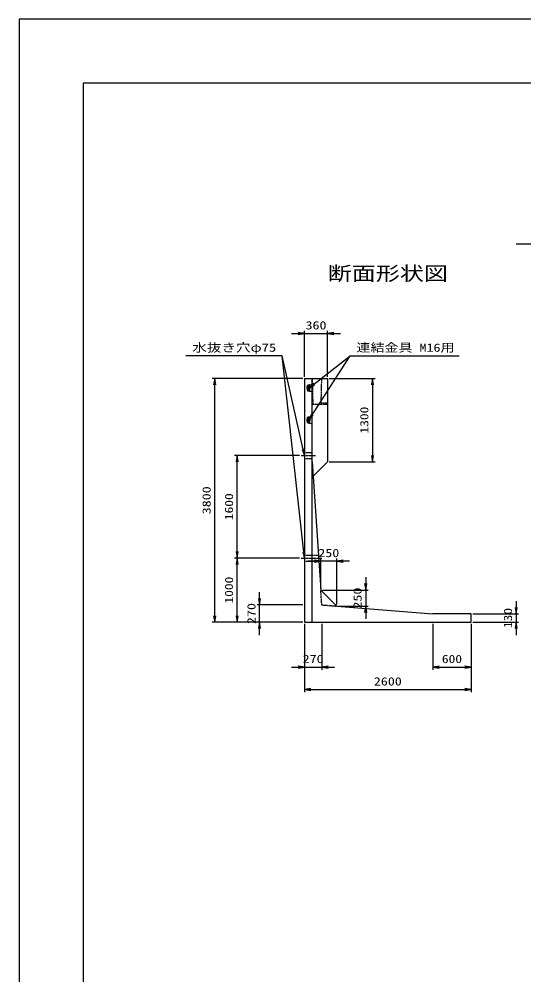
# Model space of a CAD drawing. Units: millimetres at full size. Extents: x 0 to 42050, y 0 to 29700.
# Drawn here: x 0 to 7872, y 14803 to 29700 of the extents above; entities that cross this region are included whole.
import ezdxf
from ezdxf.enums import TextEntityAlignment as Align

# ---------------------------------------------------------------- set-up
doc = ezdxf.new("R2010")
doc.units = ezdxf.units.MM
doc.linetypes.add('CHAIN', pattern=[18.5, 12, -1.5, 3.5, -1.5])
doc.linetypes.add('DASHED_SPACED', pattern=[12, 6, -6])
for name, color, linetype, lineweight in [('D-BMK', 2, 'CHAIN', 25), ('D-STR-DIM', 7, 'Continuous', 25), ('D-STR-STRn', 1, 'Continuous', 25), ('D-STR-TXT', 7, 'Continuous', 25), ('D-TTL', 2, 'Continuous', 25), ('D-TTL-TXT', 7, 'Continuous', 25)]:
    doc.layers.add(name, color=color, linetype=linetype, lineweight=lineweight)
doc.styles.add('ＭＳ ゴシック', font='')
doc.styles.get('ＭＳ ゴシック').set_extended_font_data('MS Gothic')

# ---------------------------------------------------------------- blocks, each defined once
blk = doc.blocks.new('open_arrow')
at = {"color": 0, "linetype": 'Continuous', "lineweight": -2}
blk.add_lwpolyline([(7.5, 1.25), (0, 0), (7.5, -1.25)], dxfattribs=at)
blk = doc.blocks.new('30KN')
at = {"color": 1, "linetype": 'DASHED_SPACED', "lineweight": 25}
for p, q in [((-85, 19.095), (-85, -19.095)), ((-58, 31.14), (-76.155, 29.028)), ((-68, 47.5), (-68, 45.66)), ((-65.5, 41.33), (-60.5, 38.443)), ((-54, 46), (-62.257, 46)), ((-40.306, 45.707), (-41.691, 35.314)), ((0, 53), (-37.704, 48.287)), ((0, -53), (0, 53)), ((-76.155, -29.028), (-58, -31.14)), ((-68, -47.5), (-68, -45.66)), ((-65.5, -41.33), (-60.5, -38.443)), ((-54, -46), (-62.257, -46)), ((-41.691, -35.314), (-40.306, -45.707)), ((-37.704, -48.287), (0, -53))]:
    blk.add_line(p, q, dxfattribs=at)
at = {"color": 1, "linetype": 'Continuous', "lineweight": 25}
for p, q in [((-58, 42), (-58, 21.448)), ((-46, 46), (-54, 46)), ((-42, 42), (-42, 21.448)), ((-58, -42), (-58, -21.448)), ((-46, -46), (-54, -46)), ((-42, -42), (-42, -21.448))]:
    blk.add_line(p, q, dxfattribs=at)
blk.add_circle((-50, 0), 13, dxfattribs=at)
at = {"color": 1, "linetype": 'DASHED_SPACED', "lineweight": 25}
for centre, radius, start, end in [((-75, 19.095), 10, 96.63251, 180), ((-66.5, 47.5), 1.5, 19.47123, 180), ((-63, 45.66), 5, 180, 240), ((-62.257, 49), 3, 199.47122, 270), ((-63, 34.113), 5, 0, 60), ((-37.332, 45.31), 3, 97.12502, 172.40536), ((-75, -19.095), 10, 180, 263.36749), ((-63, -45.66), 5, 120, 180), ((-66.5, -47.5), 1.5, 180, 340.57225), ((-62.257, -49), 3, 90, 160.55052), ((-63, -34.113), 5, 300, 0), ((-37.332, -45.31), 3, 187.59464, 262.87498)]:
    blk.add_arc(centre, radius, start, end, dxfattribs=at)
at = {"color": 1, "linetype": 'Continuous', "lineweight": 25}
for centre, radius, start, end in [((-50, 0), 18, 129.95842, 230.0969), ((-68, 21.448), 10, 310.0894, 0), ((-54, 42), 4, 90, 180), ((-46, 42), 4, 0, 90), ((-44.665, 35.71), 3, 332.67182, 352.40536), ((-32, 21.448), 10, 180, 229.9948), ((-50, 0), 18, 310.0052, 50.12245), ((-68, -21.448), 10, 0, 49.9948), ((-54, -42), 4, 180, 270), ((-46, -42), 4, 270, 0), ((-32, -21.448), 10, 130.0052, 180), ((-44.665, -35.71), 3, 7.59464, 27.32818)]:
    blk.add_arc(centre, radius, start, end, dxfattribs=at)

msp = doc.modelspace()

# ---------------------------------------------------------------- linework, layer by layer
at = {"layer": 'D-BMK'}
for p, q in [((4400, 22900), (4620, 22900)), ((4400, 21300), (4720.897, 21300))]:
    msp.add_line(p, q, dxfattribs=at)
at = {"layer": 'D-BMK', "linetype": 'DASHED_SPACED'}
for q in [(4704.46, 20801.026), (4954.46, 20551.026)]:
    msp.add_line((4720, 20570), q, dxfattribs=at)
at = {"layer": 'D-STR-DIM'}
for p, q in [((4250, 24800), (5010, 24800)), ((4450, 24125), (4450, 24840)), ((4810, 24125), (4810, 24840)), ((4425, 24100), (3010, 24100)), ((3050, 20300), (3050, 24100)), ((4835, 24100), (5550, 24100)), ((5510, 24100), (5510, 22800)), ((4375, 22900), (3360, 22900)), ((3400, 21300), (3400, 22900)), ((4835, 22800), (5550, 22800)), ((4375, 21300), (3360, 21300)), ((4375, 21300), (3360, 21300)), ((3400, 20300), (3400, 21300)), ((5154.46, 21251.026), (4504.46, 21251.026)), ((4704.46, 20826.026), (4704.46, 21291.026)), ((4954.46, 20576.026), (4954.46, 21291.026)), ((5404.46, 21001.026), (5404.46, 20351.026)), ((3750, 20100), (3750, 20770)), ((4729.46, 20801.026), (5444.46, 20801.026)), ((4425, 20570), (3710, 20570)), ((7750, 20630), (7750, 20100)), ((4979.46, 20551.026), (5444.46, 20551.026)), ((7075, 20430), (7790, 20430)), ((4425, 20300), (3010, 20300)), ((4425, 20300), (3360, 20300)), ((4425, 20300), (3710, 20300)), ((4450, 20275), (4450, 19560)), ((4450, 20275), (4450, 19210)), ((4720, 20275), (4720, 19560)), ((6450, 20275), (6450, 19560)), ((7050, 20275), (7050, 19560)), ((7050, 20275), (7050, 19210)), ((7075, 20300), (7790, 20300)), ((4250, 19600), (4920, 19600)), ((6450, 19600), (7050, 19600)), ((4450, 19250), (7050, 19250))]:
    msp.add_line(p, q, dxfattribs=at)
at = {"layer": 'D-STR-STRn'}
for p, q in [((4450, 24100), (4450, 20300)), ((4450, 24100), (4810, 24100)), ((4570, 20300), (4570, 24100)), ((4810, 24100), (4810, 22800)), ((4570, 22800), (4704.46, 20801.026)), ((4810, 22800), (4585.126, 22575.126)), ((4954.46, 20551.026), (4704.46, 20801.026)), ((4954.46, 20551.026), (6450, 20430)), ((7050, 20430), (6450, 20430)), ((7050, 20300), (7050, 20430)), ((4450, 20300), (7050, 20300))]:
    msp.add_line(p, q, dxfattribs=at)
at = {"layer": 'D-STR-STRn', "linetype": 'DASHED_SPACED'}
for p, q in [((4570, 24100), (4580, 23700)), ((4710, 23700), (4720, 24100)), ((4580, 23700), (4710, 23700)), ((4710, 23700), (4810, 23700)), ((4710.5, 23720), (4810, 23720)), ((4450, 22946.875), (4570, 22946.875)), ((4450, 22853.125), (4570, 22853.125)), ((4450, 21346.875), (4667.744, 21346.875)), ((4450, 21253.125), (4674.05, 21253.125))]:
    msp.add_line(p, q, dxfattribs=at)
at = {"layer": 'D-STR-TXT'}
for p, q in [((4100, 24450), (2600, 24450)), ((4450, 22900), (4100, 24450)), ((4450, 21300), (4100, 24450)), ((4520, 23450), (5160, 24450)), ((4520, 23950), (5160, 24450)), ((5160, 24450), (6860, 24450))]:
    msp.add_line(p, q, dxfattribs=at)
at = {"layer": 'D-TTL'}
for points in [[(0, 0), (42050, 0), (42050, 29700), (0, 29700)], [(1000, 1000), (41050, 1000), (41050, 28700), (1000, 28700)]]:
    msp.add_lwpolyline(points, close=True, dxfattribs=at)
at = {"layer": 'D-TTL-TXT'}
msp.add_line((7750, 26200), (10750, 26200), dxfattribs=at)

# ---------------------------------------------------------------- block references
at = {"layer": 'D-STR-DIM', "xscale": 13.3, "yscale": 13.3}
for p, rotation in [((4450, 24800), 180), ((3050, 24100), 270), ((5510, 24100), 270), ((3400, 22900), 270), ((5510, 22800), 90), ((3400, 21300), 90), ((3400, 21300), 270), ((4704.46, 21251.026), 180), ((5404.46, 20801.026), 90), ((3750, 20570), 90), ((5404.46, 20551.026), 270), ((7750, 20430), 90), ((3050, 20300), 90), ((3400, 20300), 90), ((3750, 20300), 270), ((7750, 20300), 270), ((4450, 19600), 180), ((7050, 19600), 180), ((7050, 19250), 180)]:
    msp.add_blockref('open_arrow', p, dxfattribs=dict(at, rotation=rotation))
for p in [(4810, 24800), (4954.46, 21251.026), (4720, 19600), (6450, 19600), (4450, 19250)]:
    msp.add_blockref('open_arrow', p, dxfattribs=at)
at = {"layer": 'D-STR-STRn'}
for p in [(4570, 23950), (4570, 23450)]:
    msp.add_blockref('30KN', p, dxfattribs=at)
at = {"layer": 'D-STR-TXT', "xscale": 13.3, "yscale": 13.3}
for p, rotation in [((4520, 23950), 38), ((4520, 23450), 57.4), ((4450, 22900), 102.7), ((4450, 21300), 96.3)]:
    msp.add_blockref('open_arrow', p, dxfattribs=dict(at, rotation=rotation))

# ---------------------------------------------------------------- texts
at = {"layer": 'D-STR-DIM', "style": 'ＭＳ ゴシック'}
for s, width, p in [('360', 1.25, (4630, 24927.5)), ('250', 1.25, (4829.46, 21378.526)), ('270', 1.25, (4585, 19727.5)), ('600', 1.2, (6750, 19727.5)), ('2600', 1.25, (5750, 19377.5))]:
    msp.add_text(s, height=128.3, dxfattribs=dict(at, width=width)).set_placement(p, align=Align.MIDDLE_CENTER)
for s, width, p in [('1300', 1.2, (5382.5, 23450)), ('3800', 1.25, (2922.5, 22200)), ('1600', 1.2, (3272.5, 22100)), ('1000', 1.2, (3272.5, 20800)), ('250', 1.25, (5276.96, 20676.026)), ('270', 1.25, (3622.5, 20435)), ('130', 1.2, (7622.5, 20365))]:
    msp.add_text(s, height=128.3, rotation=90, dxfattribs=dict(at, width=width)).set_placement(p, align=Align.MIDDLE_CENTER)
at = {"layer": 'D-STR-TXT', "style": 'ＭＳ ゴシック'}
for s, width, p in [('水抜き穴φ75', 1.3, (2700, 24476.667)), ('連結金具 M16用', 1.25, (5260, 24476.667))]:
    msp.add_text(s, height=128.3, dxfattribs=dict(at, width=width)).set_placement(p, align=Align.BOTTOM_LEFT)
at = {"layer": 'D-TTL-TXT', "style": 'ＭＳ ゴシック', "width": 1.25}
msp.add_text('断面形状図', height=219.9, dxfattribs=at).set_placement((5750, 25560), align=Align.BOTTOM_CENTER)

doc.saveas('drawing.dxf')
